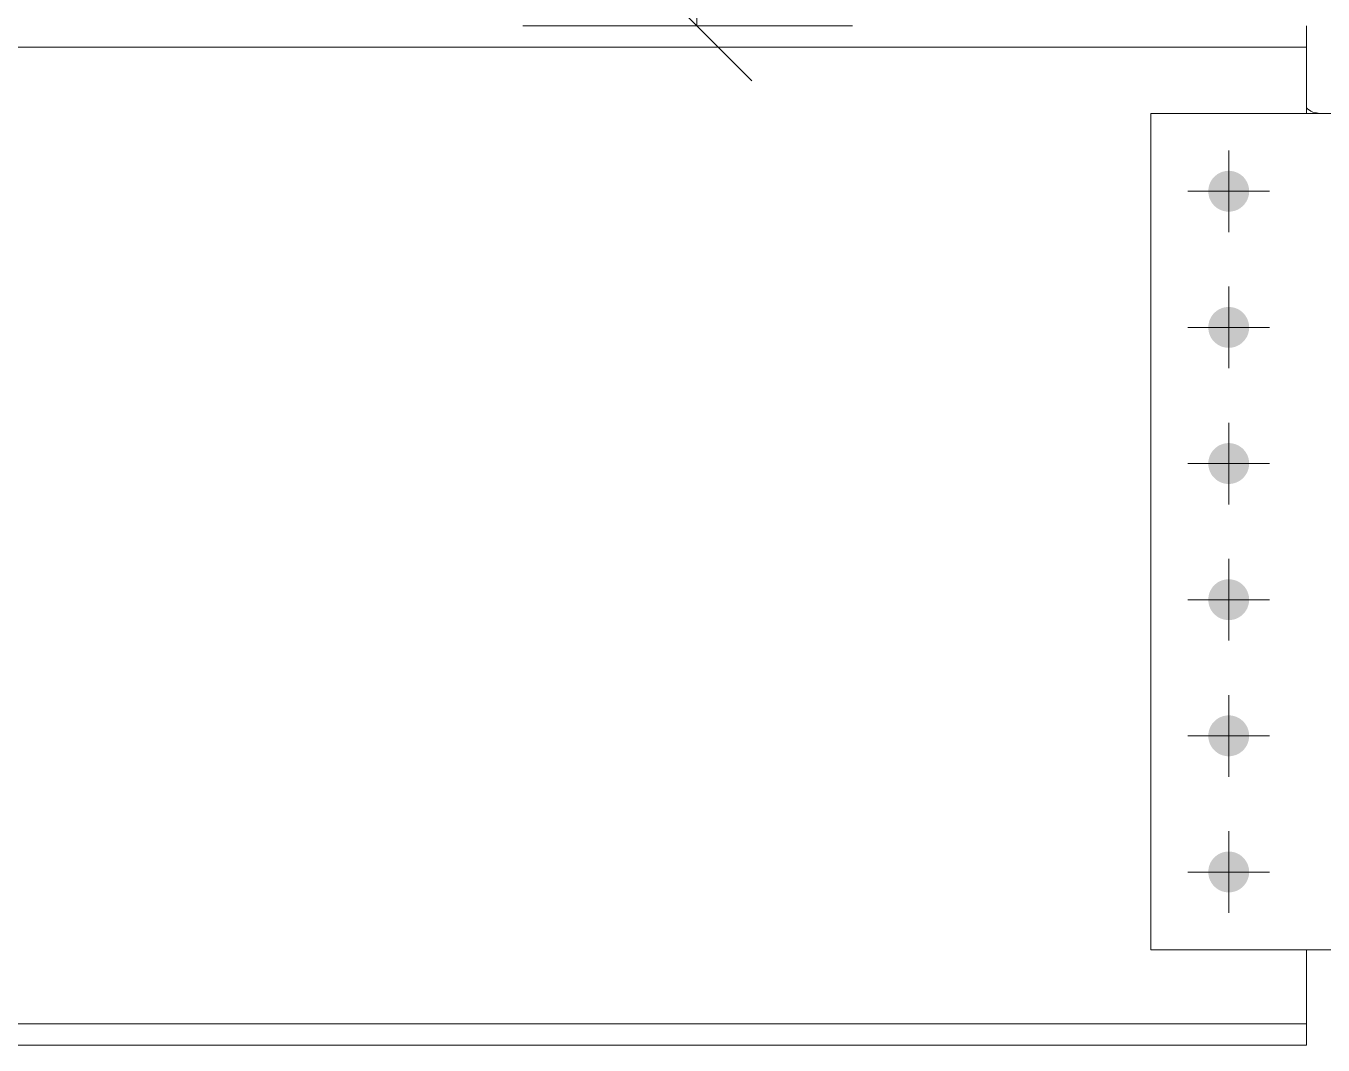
# Model space of a CAD drawing. Header units: millimetres. Extents: x 2 to 845, y 5 to 599.
# Drawn here: x 196.65 to 213.32, y 462.96 to 476.06 of the extents above; entities that cross this region are included whole.
import ezdxf

# ---------------------------------------------------------------- set-up
doc = ezdxf.new("R2010")
doc.units = ezdxf.units.MM
doc.linetypes.add('XKITLINE00', pattern=[0])
for name, color, linetype, lineweight in [('Cota', 4, 'Continuous', 0), ('Parafuso', 3, 'Continuous', 0), ('Peça', 2, 'Continuous', 0)]:
    doc.layers.add(name, color=color, linetype=linetype, lineweight=lineweight)

# ---------------------------------------------------------------- blocks, each defined once
blk = doc.blocks.new('*A921')
at = {"layer": 'Peça', "color": 1, "linetype": 'XKITLINE00', "lineweight": 0}
for p, q in [((211.106, 474.939), (213.781, 474.939)), ((211.106, 474.939), (211.106, 464.189)), ((215.356, 464.189), (215.356, 473.414)), ((211.106, 464.189), (215.356, 464.189))]:
    blk.add_line(p, q, dxfattribs=at)
blk = doc.blocks.new('*A923')
at = {"layer": 'Parafuso'}
for points in [[(211.844, 473.952), (211.845, 473.965), (211.847, 473.978), (211.849, 473.991), (211.852, 474.003), (211.855, 474.016), (211.859, 474.028), (211.864, 474.04), (211.869, 474.052), (211.875, 474.063), (211.881, 474.074), (211.888, 474.085), (211.895, 474.096), (211.903, 474.106), (211.912, 474.116), (211.921, 474.125), (211.93, 474.134), (211.94, 474.142), (211.95, 474.15), (211.96, 474.158), (211.971, 474.165), (211.982, 474.171), (211.994, 474.177), (212.006, 474.182), (212.018, 474.187), (212.03, 474.191), (212.042, 474.194), (212.055, 474.197), (212.068, 474.199), (212.081, 474.201), (212.093, 474.202), (212.106, 474.202), (212.119, 474.202), (212.132, 474.201), (212.145, 474.199), (212.157, 474.197), (212.17, 474.194), (212.182, 474.191), (212.195, 474.187), (212.207, 474.182), (212.218, 474.177), (212.23, 474.171), (212.241, 474.165), (212.252, 474.158), (212.263, 474.15), (212.273, 474.142), (212.283, 474.134), (212.292, 474.125), (212.301, 474.116), (212.309, 474.106), (212.317, 474.096), (212.324, 474.085), (212.331, 474.074), (212.338, 474.063), (212.344, 474.052), (212.349, 474.04), (212.353, 474.028), (212.357, 474.016), (212.361, 474.003), (212.364, 473.991), (212.366, 473.978), (212.367, 473.965), (212.368, 473.952), (212.369, 473.939), (212.368, 473.927), (212.367, 473.914), (212.366, 473.901), (212.364, 473.888), (212.361, 473.876), (212.357, 473.863), (212.353, 473.851), (212.349, 473.839), (212.344, 473.827), (212.338, 473.816), (212.331, 473.804), (212.324, 473.794), (212.317, 473.783), (212.309, 473.773), (212.301, 473.763), (212.292, 473.754), (212.283, 473.745), (212.273, 473.737), (212.263, 473.729), (212.252, 473.721), (212.241, 473.714), (212.23, 473.708), (212.218, 473.702), (212.207, 473.697), (212.195, 473.692), (212.182, 473.688), (212.17, 473.685), (212.157, 473.682), (212.145, 473.68), (212.132, 473.678), (212.119, 473.677), (212.106, 473.677), (212.093, 473.677), (212.081, 473.678), (212.068, 473.68), (212.055, 473.682), (212.042, 473.685), (212.03, 473.688), (212.018, 473.692), (212.006, 473.697), (211.994, 473.702), (211.982, 473.708), (211.971, 473.714), (211.96, 473.721), (211.95, 473.729), (211.94, 473.737), (211.93, 473.745), (211.921, 473.754), (211.912, 473.763), (211.903, 473.773), (211.895, 473.783), (211.888, 473.794), (211.881, 473.804), (211.875, 473.816), (211.869, 473.827), (211.864, 473.839), (211.859, 473.851), (211.855, 473.863), (211.852, 473.876), (211.849, 473.888), (211.847, 473.901), (211.845, 473.914), (211.844, 473.927), (211.844, 473.939)], [(211.844, 472.202), (211.845, 472.215), (211.847, 472.228), (211.849, 472.241), (211.852, 472.253), (211.855, 472.266), (211.859, 472.278), (211.864, 472.29), (211.869, 472.302), (211.875, 472.313), (211.881, 472.324), (211.888, 472.335), (211.895, 472.346), (211.903, 472.356), (211.912, 472.366), (211.921, 472.375), (211.93, 472.384), (211.94, 472.392), (211.95, 472.4), (211.96, 472.408), (211.971, 472.415), (211.982, 472.421), (211.994, 472.427), (212.006, 472.432), (212.018, 472.437), (212.03, 472.441), (212.042, 472.444), (212.055, 472.447), (212.068, 472.449), (212.081, 472.451), (212.093, 472.452), (212.106, 472.452), (212.119, 472.452), (212.132, 472.451), (212.145, 472.449), (212.157, 472.447), (212.17, 472.444), (212.182, 472.441), (212.195, 472.437), (212.207, 472.432), (212.218, 472.427), (212.23, 472.421), (212.241, 472.415), (212.252, 472.408), (212.263, 472.4), (212.273, 472.392), (212.283, 472.384), (212.292, 472.375), (212.301, 472.366), (212.309, 472.356), (212.317, 472.346), (212.324, 472.335), (212.331, 472.324), (212.338, 472.313), (212.344, 472.302), (212.349, 472.29), (212.353, 472.278), (212.357, 472.266), (212.361, 472.253), (212.364, 472.241), (212.366, 472.228), (212.367, 472.215), (212.368, 472.202), (212.369, 472.189), (212.368, 472.177), (212.367, 472.164), (212.366, 472.151), (212.364, 472.138), (212.361, 472.126), (212.357, 472.113), (212.353, 472.101), (212.349, 472.089), (212.344, 472.077), (212.338, 472.066), (212.331, 472.054), (212.324, 472.044), (212.317, 472.033), (212.309, 472.023), (212.301, 472.013), (212.292, 472.004), (212.283, 471.995), (212.273, 471.987), (212.263, 471.979), (212.252, 471.971), (212.241, 471.964), (212.23, 471.958), (212.218, 471.952), (212.207, 471.947), (212.195, 471.942), (212.182, 471.938), (212.17, 471.935), (212.157, 471.932), (212.145, 471.93), (212.132, 471.928), (212.119, 471.927), (212.106, 471.927), (212.093, 471.927), (212.081, 471.928), (212.068, 471.93), (212.055, 471.932), (212.042, 471.935), (212.03, 471.938), (212.018, 471.942), (212.006, 471.947), (211.994, 471.952), (211.982, 471.958), (211.971, 471.964), (211.96, 471.971), (211.95, 471.979), (211.94, 471.987), (211.93, 471.995), (211.921, 472.004), (211.912, 472.013), (211.903, 472.023), (211.895, 472.033), (211.888, 472.044), (211.881, 472.054), (211.875, 472.066), (211.869, 472.077), (211.864, 472.089), (211.859, 472.101), (211.855, 472.113), (211.852, 472.126), (211.849, 472.138), (211.847, 472.151), (211.845, 472.164), (211.844, 472.177), (211.844, 472.189)], [(211.844, 470.452), (211.845, 470.465), (211.847, 470.478), (211.849, 470.491), (211.852, 470.503), (211.855, 470.516), (211.859, 470.528), (211.864, 470.54), (211.869, 470.552), (211.875, 470.563), (211.881, 470.574), (211.888, 470.585), (211.895, 470.596), (211.903, 470.606), (211.912, 470.616), (211.921, 470.625), (211.93, 470.634), (211.94, 470.642), (211.95, 470.65), (211.96, 470.658), (211.971, 470.665), (211.982, 470.671), (211.994, 470.677), (212.006, 470.682), (212.018, 470.687), (212.03, 470.691), (212.042, 470.694), (212.055, 470.697), (212.068, 470.699), (212.081, 470.701), (212.093, 470.702), (212.106, 470.702), (212.119, 470.702), (212.132, 470.701), (212.145, 470.699), (212.157, 470.697), (212.17, 470.694), (212.182, 470.691), (212.195, 470.687), (212.207, 470.682), (212.218, 470.677), (212.23, 470.671), (212.241, 470.665), (212.252, 470.658), (212.263, 470.65), (212.273, 470.642), (212.283, 470.634), (212.292, 470.625), (212.301, 470.616), (212.309, 470.606), (212.317, 470.596), (212.324, 470.585), (212.331, 470.574), (212.338, 470.563), (212.344, 470.552), (212.349, 470.54), (212.353, 470.528), (212.357, 470.516), (212.361, 470.503), (212.364, 470.491), (212.366, 470.478), (212.367, 470.465), (212.368, 470.452), (212.369, 470.439), (212.368, 470.427), (212.367, 470.414), (212.366, 470.401), (212.364, 470.388), (212.361, 470.376), (212.357, 470.363), (212.353, 470.351), (212.349, 470.339), (212.344, 470.327), (212.338, 470.316), (212.331, 470.304), (212.324, 470.294), (212.317, 470.283), (212.309, 470.273), (212.301, 470.263), (212.292, 470.254), (212.283, 470.245), (212.273, 470.237), (212.263, 470.229), (212.252, 470.221), (212.241, 470.214), (212.23, 470.208), (212.218, 470.202), (212.207, 470.197), (212.195, 470.192), (212.182, 470.188), (212.17, 470.185), (212.157, 470.182), (212.145, 470.18), (212.132, 470.178), (212.119, 470.177), (212.106, 470.177), (212.093, 470.177), (212.081, 470.178), (212.068, 470.18), (212.055, 470.182), (212.042, 470.185), (212.03, 470.188), (212.018, 470.192), (212.006, 470.197), (211.994, 470.202), (211.982, 470.208), (211.971, 470.214), (211.96, 470.221), (211.95, 470.229), (211.94, 470.237), (211.93, 470.245), (211.921, 470.254), (211.912, 470.263), (211.903, 470.273), (211.895, 470.283), (211.888, 470.294), (211.881, 470.304), (211.875, 470.316), (211.869, 470.327), (211.864, 470.339), (211.859, 470.351), (211.855, 470.363), (211.852, 470.376), (211.849, 470.388), (211.847, 470.401), (211.845, 470.414), (211.844, 470.427), (211.844, 470.439)], [(211.844, 468.702), (211.845, 468.715), (211.847, 468.728), (211.849, 468.741), (211.852, 468.753), (211.855, 468.766), (211.859, 468.778), (211.864, 468.79), (211.869, 468.802), (211.875, 468.813), (211.881, 468.824), (211.888, 468.835), (211.895, 468.846), (211.903, 468.856), (211.912, 468.866), (211.921, 468.875), (211.93, 468.884), (211.94, 468.892), (211.95, 468.9), (211.96, 468.908), (211.971, 468.915), (211.982, 468.921), (211.994, 468.927), (212.006, 468.932), (212.018, 468.937), (212.03, 468.941), (212.042, 468.944), (212.055, 468.947), (212.068, 468.949), (212.081, 468.951), (212.093, 468.952), (212.106, 468.952), (212.119, 468.952), (212.132, 468.951), (212.145, 468.949), (212.157, 468.947), (212.17, 468.944), (212.182, 468.941), (212.195, 468.937), (212.207, 468.932), (212.218, 468.927), (212.23, 468.921), (212.241, 468.915), (212.252, 468.908), (212.263, 468.9), (212.273, 468.892), (212.283, 468.884), (212.292, 468.875), (212.301, 468.866), (212.309, 468.856), (212.317, 468.846), (212.324, 468.835), (212.331, 468.824), (212.338, 468.813), (212.344, 468.802), (212.349, 468.79), (212.353, 468.778), (212.357, 468.766), (212.361, 468.753), (212.364, 468.741), (212.366, 468.728), (212.367, 468.715), (212.368, 468.702), (212.369, 468.689), (212.368, 468.677), (212.367, 468.664), (212.366, 468.651), (212.364, 468.638), (212.361, 468.626), (212.357, 468.613), (212.353, 468.601), (212.349, 468.589), (212.344, 468.577), (212.338, 468.566), (212.331, 468.554), (212.324, 468.544), (212.317, 468.533), (212.309, 468.523), (212.301, 468.513), (212.292, 468.504), (212.283, 468.495), (212.273, 468.487), (212.263, 468.479), (212.252, 468.471), (212.241, 468.464), (212.23, 468.458), (212.218, 468.452), (212.207, 468.447), (212.195, 468.442), (212.182, 468.438), (212.17, 468.435), (212.157, 468.432), (212.145, 468.43), (212.132, 468.428), (212.119, 468.427), (212.106, 468.427), (212.093, 468.427), (212.081, 468.428), (212.068, 468.43), (212.055, 468.432), (212.042, 468.435), (212.03, 468.438), (212.018, 468.442), (212.006, 468.447), (211.994, 468.452), (211.982, 468.458), (211.971, 468.464), (211.96, 468.471), (211.95, 468.479), (211.94, 468.487), (211.93, 468.495), (211.921, 468.504), (211.912, 468.513), (211.903, 468.523), (211.895, 468.533), (211.888, 468.544), (211.881, 468.554), (211.875, 468.566), (211.869, 468.577), (211.864, 468.589), (211.859, 468.601), (211.855, 468.613), (211.852, 468.626), (211.849, 468.638), (211.847, 468.651), (211.845, 468.664), (211.844, 468.677), (211.844, 468.689)], [(211.844, 466.952), (211.845, 466.965), (211.847, 466.978), (211.849, 466.991), (211.852, 467.003), (211.855, 467.016), (211.859, 467.028), (211.864, 467.04), (211.869, 467.052), (211.875, 467.063), (211.881, 467.074), (211.888, 467.085), (211.895, 467.096), (211.903, 467.106), (211.912, 467.116), (211.921, 467.125), (211.93, 467.134), (211.94, 467.142), (211.95, 467.15), (211.96, 467.158), (211.971, 467.165), (211.982, 467.171), (211.994, 467.177), (212.006, 467.182), (212.018, 467.187), (212.03, 467.191), (212.042, 467.194), (212.055, 467.197), (212.068, 467.199), (212.081, 467.201), (212.093, 467.202), (212.106, 467.202), (212.119, 467.202), (212.132, 467.201), (212.145, 467.199), (212.157, 467.197), (212.17, 467.194), (212.182, 467.191), (212.195, 467.187), (212.207, 467.182), (212.218, 467.177), (212.23, 467.171), (212.241, 467.165), (212.252, 467.158), (212.263, 467.15), (212.273, 467.142), (212.283, 467.134), (212.292, 467.125), (212.301, 467.116), (212.309, 467.106), (212.317, 467.096), (212.324, 467.085), (212.331, 467.074), (212.338, 467.063), (212.344, 467.052), (212.349, 467.04), (212.353, 467.028), (212.357, 467.016), (212.361, 467.003), (212.364, 466.991), (212.366, 466.978), (212.367, 466.965), (212.368, 466.952), (212.369, 466.939), (212.368, 466.927), (212.367, 466.914), (212.366, 466.901), (212.364, 466.888), (212.361, 466.876), (212.357, 466.863), (212.353, 466.851), (212.349, 466.839), (212.344, 466.827), (212.338, 466.816), (212.331, 466.804), (212.324, 466.794), (212.317, 466.783), (212.309, 466.773), (212.301, 466.763), (212.292, 466.754), (212.283, 466.745), (212.273, 466.737), (212.263, 466.729), (212.252, 466.721), (212.241, 466.714), (212.23, 466.708), (212.218, 466.702), (212.207, 466.697), (212.195, 466.692), (212.182, 466.688), (212.17, 466.685), (212.157, 466.682), (212.145, 466.68), (212.132, 466.678), (212.119, 466.677), (212.106, 466.677), (212.093, 466.677), (212.081, 466.678), (212.068, 466.68), (212.055, 466.682), (212.042, 466.685), (212.03, 466.688), (212.018, 466.692), (212.006, 466.697), (211.994, 466.702), (211.982, 466.708), (211.971, 466.714), (211.96, 466.721), (211.95, 466.729), (211.94, 466.737), (211.93, 466.745), (211.921, 466.754), (211.912, 466.763), (211.903, 466.773), (211.895, 466.783), (211.888, 466.794), (211.881, 466.804), (211.875, 466.816), (211.869, 466.827), (211.864, 466.839), (211.859, 466.851), (211.855, 466.863), (211.852, 466.876), (211.849, 466.888), (211.847, 466.901), (211.845, 466.914), (211.844, 466.927), (211.844, 466.939)], [(211.844, 465.202), (211.845, 465.215), (211.847, 465.228), (211.849, 465.241), (211.852, 465.253), (211.855, 465.266), (211.859, 465.278), (211.864, 465.29), (211.869, 465.302), (211.875, 465.313), (211.881, 465.324), (211.888, 465.335), (211.895, 465.346), (211.903, 465.356), (211.912, 465.366), (211.921, 465.375), (211.93, 465.384), (211.94, 465.392), (211.95, 465.4), (211.96, 465.408), (211.971, 465.415), (211.982, 465.421), (211.994, 465.427), (212.006, 465.432), (212.018, 465.437), (212.03, 465.441), (212.042, 465.444), (212.055, 465.447), (212.068, 465.449), (212.081, 465.451), (212.093, 465.452), (212.106, 465.452), (212.119, 465.452), (212.132, 465.451), (212.145, 465.449), (212.157, 465.447), (212.17, 465.444), (212.182, 465.441), (212.195, 465.437), (212.207, 465.432), (212.218, 465.427), (212.23, 465.421), (212.241, 465.415), (212.252, 465.408), (212.263, 465.4), (212.273, 465.392), (212.283, 465.384), (212.292, 465.375), (212.301, 465.366), (212.309, 465.356), (212.317, 465.346), (212.324, 465.335), (212.331, 465.324), (212.338, 465.313), (212.344, 465.302), (212.349, 465.29), (212.353, 465.278), (212.357, 465.266), (212.361, 465.253), (212.364, 465.241), (212.366, 465.228), (212.367, 465.215), (212.368, 465.202), (212.369, 465.189), (212.368, 465.177), (212.367, 465.164), (212.366, 465.151), (212.364, 465.138), (212.361, 465.126), (212.357, 465.113), (212.353, 465.101), (212.349, 465.089), (212.344, 465.077), (212.338, 465.066), (212.331, 465.054), (212.324, 465.044), (212.317, 465.033), (212.309, 465.023), (212.301, 465.013), (212.292, 465.004), (212.283, 464.995), (212.273, 464.987), (212.263, 464.979), (212.252, 464.971), (212.241, 464.964), (212.23, 464.958), (212.218, 464.952), (212.207, 464.947), (212.195, 464.942), (212.182, 464.938), (212.17, 464.935), (212.157, 464.932), (212.145, 464.93), (212.132, 464.928), (212.119, 464.927), (212.106, 464.927), (212.093, 464.927), (212.081, 464.928), (212.068, 464.93), (212.055, 464.932), (212.042, 464.935), (212.03, 464.938), (212.018, 464.942), (212.006, 464.947), (211.994, 464.952), (211.982, 464.958), (211.971, 464.964), (211.96, 464.971), (211.95, 464.979), (211.94, 464.987), (211.93, 464.995), (211.921, 465.004), (211.912, 465.013), (211.903, 465.023), (211.895, 465.033), (211.888, 465.044), (211.881, 465.054), (211.875, 465.066), (211.869, 465.077), (211.864, 465.089), (211.859, 465.101), (211.855, 465.113), (211.852, 465.126), (211.849, 465.138), (211.847, 465.151), (211.845, 465.164), (211.844, 465.177), (211.844, 465.189)]]:
    blk.add_hatch(color=7, dxfattribs=at).paths.add_polyline_path(points, flags=17)
at = {"layer": 'Parafuso', "color": 7, "linetype": 'XKITLINE00', "lineweight": 0}
for p, q in [((212.106, 473.414), (212.106, 474.464)), ((212.631, 473.939), (211.581, 473.939)), ((212.106, 471.664), (212.106, 472.714)), ((212.631, 472.189), (211.581, 472.189)), ((212.106, 469.914), (212.106, 470.964)), ((212.631, 470.439), (211.581, 470.439)), ((212.106, 468.164), (212.106, 469.214)), ((212.631, 468.689), (211.581, 468.689)), ((212.106, 466.414), (212.106, 467.464)), ((212.631, 466.939), (211.581, 466.939)), ((212.106, 464.664), (212.106, 465.714)), ((212.631, 465.189), (211.581, 465.189))]:
    blk.add_line(p, q, dxfattribs=at)
blk = doc.blocks.new('*A929')
at = {"layer": 'Parafuso', "color": 7, "linetype": 'XKITLINE00', "lineweight": 0}
for p, q in [((212.106, 474.464), (212.106, 474.115)), ((211.581, 473.939), (211.931, 473.939)), ((212.631, 473.939), (212.282, 473.939)), ((212.106, 473.414), (212.106, 473.764)), ((212.106, 472.714), (212.106, 472.365)), ((211.581, 472.189), (211.931, 472.189)), ((212.631, 472.189), (212.282, 472.189)), ((212.106, 471.664), (212.106, 472.014)), ((212.106, 470.964), (212.106, 470.615)), ((211.581, 470.439), (211.931, 470.439)), ((212.631, 470.439), (212.282, 470.439)), ((212.106, 469.914), (212.106, 470.264)), ((212.106, 469.214), (212.106, 468.865)), ((211.581, 468.689), (211.931, 468.689)), ((212.631, 468.689), (212.282, 468.689)), ((212.106, 468.164), (212.106, 468.514)), ((212.106, 467.464), (212.106, 467.115)), ((211.581, 466.939), (211.931, 466.939)), ((212.631, 466.939), (212.282, 466.939)), ((212.106, 466.414), (212.106, 466.764)), ((212.106, 465.714), (212.106, 465.365)), ((211.581, 465.189), (211.931, 465.189)), ((212.631, 465.189), (212.282, 465.189)), ((212.106, 464.664), (212.106, 465.014))]:
    blk.add_line(p, q, dxfattribs=at)
blk = doc.blocks.new('*A957')
at = {"layer": 'Peça', "color": 1, "linetype": 'XKITLINE00', "lineweight": 0}
for p, q in [((213.106, 476.064), (213.106, 474.939)), ((95.456, 475.792), (213.106, 475.792)), ((213.106, 464.189), (213.106, 462.964)), ((95.456, 463.237), (213.106, 463.237)), ((95.456, 462.964), (213.106, 462.964))]:
    blk.add_line(p, q, dxfattribs=at)
blk = doc.blocks.new('*A1116')
at = {"layer": 'Peça', "color": 1, "linetype": 'XKITLINE00', "lineweight": 0}
blk.add_line((213.186, 474.958), (213.281, 474.939), dxfattribs=at)
blk.add_arc((213.281, 475.189), 0.25, 225.4811, 247.5, dxfattribs=at)
blk = doc.blocks.new('*A1504')
at = {"layer": 'Cota', "color": 7, "linetype": 'XKITLINE00', "lineweight": 0}
for p, q in [((205.272, 476.064), (205.272, 491.839)), ((204.565, 476.772), (205.979, 475.357)), ((203.036, 476.064), (207.272, 476.064))]:
    blk.add_line(p, q, dxfattribs=at)
at = {"layer": 'Cota', "color": 3}
blk.add_point((205.272, 476.064), dxfattribs=at)

msp = doc.modelspace()

# ---------------------------------------------------------------- block references
at = {"lineweight": 0}
for name in ['*A1504', '*A957', '*A1116', '*A921', '*A923', '*A929']:
    msp.add_blockref(name, (0, 0), dxfattribs=at)

doc.saveas('drawing.dxf')
